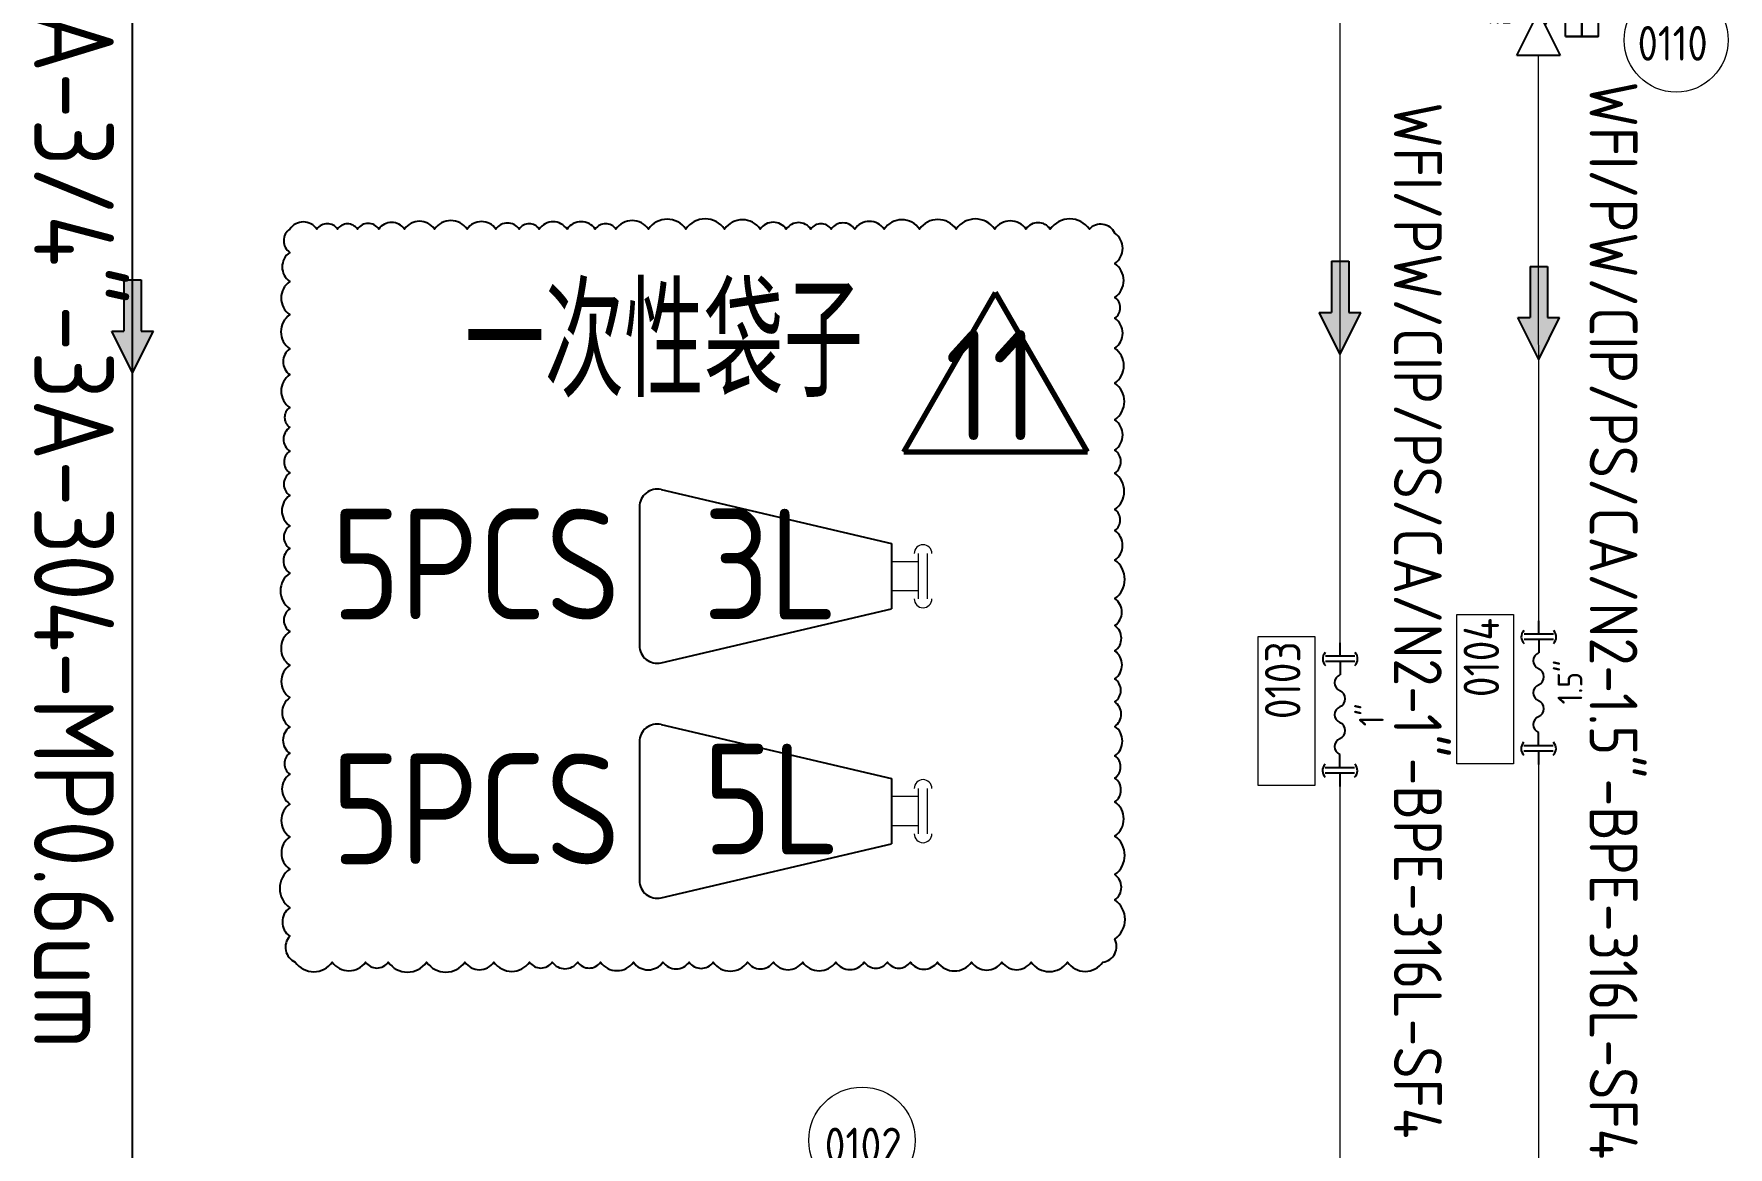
# Model space of a CAD drawing. Header units: millimetres. Extents: x -68339142 to 208, y -167 to 82456658.
# Drawn here: x -68335964 to -68335390, y 82448788 to 82449165 of the extents above; entities that cross this region are included whole.
import ezdxf

# ---------------------------------------------------------------- set-up
doc = ezdxf.new("R2010")
doc.units = ezdxf.units.MM
doc.header["$MEASUREMENT"] = 0
for name, color, linetype, lineweight in [('AM_8', 1, 'Continuous', 15), ('Modle', 161, 'Continuous', 70), ('图层01注射用水WFI', 3, 'Continuous', 5)]:
    doc.layers.add(name, color=color, linetype=linetype, lineweight=lineweight)
for name, color, linetype in [('WFI', 100, 'Continuous'), ('冷冻水出', 52, 'Continuous'), ('压缩空气', 130, 'Continuous'), ('文字', 1, 'Continuous'), ('機器', 7, 'Continuous')]:
    doc.layers.add(name, color=color, linetype=linetype)
doc.styles.get("Standard").update_dxf_attribs({"font": 'gbenor.shx', "bigfont": 'gbcbig.shx'})

# ---------------------------------------------------------------- blocks, each defined once
blk = doc.blocks.new('*U286')
at = {"color": 0}
for p, q in [((5.62, 11.25), (-5.63, 11.25)), ((-5.63, 11.25), (0, 0)), ((0, 0), (5.62, 11.25)), ((7.03, -6.33), (7.03, 6.33)), ((7.03, 6.33), (15.47, 6.33)), ((11.25, -6.33), (11.25, 6.33)), ((11.25, 6.33), (11.25, -6.33)), ((15.47, 6.33), (15.47, -6.33)), ((-5.63, -11.25), (0, 0)), ((0, 0), (5.62, -11.25)), ((2.81, 0), (11.25, 0)), ((5.62, -11.25), (-5.63, -11.25))]:
    blk.add_line(p, q, dxfattribs=at)
blk.add_lwpolyline([(7.03, -6.33), (7.03, -6.33), (15.47, -6.33), (15.47, -6.33)], close=True, dxfattribs=at)
at = {"color": 1, "linetype": 'ByBlock', "lineweight": 9}
blk.add_circle((35.73, -7.25), 13.5, dxfattribs=at)
at = {"color": 0}
blk.add_arc((-2.81, 0), 5.62, 323.1301, 36.8699, dxfattribs=at)
at = {"color": 1, "linetype": 'ByBlock', "lineweight": 9}
for tag, p, height, flags in [('YQJ_CODE', (28.02, -4.58), 9, 2), ('YQJ_ITEMID', (12.3, -9.27), 5, 1), ('YQJ_CLASS_NAME', (12.34, -15.05), 5, 1), ('品牌', (13.52, -20.57), 5, 1), ('供电电源', (13.41, -26.42), 5, 1), ('控制方式', (13.73, -33.14), 5, 1), ('输出信号类型1', (14.15, -39.41), 5, 1), ('输出信号类型2', (13.98, -46.43), 5, 1)]:
    blk.add_attdef(tag, p, '', height=height, dxfattribs=dict(at, flags=flags))
for tag, p, height in [('尺寸', (-14.09, -3.01), 6.3), ('YQJ_NO', (25.74, -12.59), 9)]:
    blk.add_attdef(tag, p, '', height=height, dxfattribs=at)
blk = doc.blocks.new('*U107')
at = {"color": 0}
for p, q in [((3.38, 0), (0, 0)), ((3.38, -3.71), (3.38, 3.71)), ((4.72, -3.71), (4.72, 3.71)), ((4.72, 0), (8.1, 0)), ((31.7, -3.76), (31.7, 3.66)), ((33.04, -3.76), (33.04, 3.66)), ((31.7, -0.05), (28.32, -0.05)), ((33.04, -0.05), (36.42, -0.05))]:
    blk.add_line(p, q, dxfattribs=at)
at = {"color": 1, "linetype": 'ByBlock', "lineweight": 9}
blk.add_lwpolyline([(38.03, 6.35), (0.23, 6.35), (0.23, 20.75), (38.03, 20.75)], close=True, dxfattribs=at)
at = {"color": 0}
for centre, radius, start, end in [((4.03, 2.09), 2.34, 46.4792, 135.7809), ((32.35, 2.04), 2.34, 46.4792, 135.7809), ((10.12, -0.84), 2.19, 22.6199, 157.3801), ((18.22, -0.84), 2.19, 22.6199, 157.3801), ((26.32, -0.84), 2.19, 22.6199, 157.3801), ((4.03, -2.09), 2.34, 224.2191, 313.5208), ((14.17, 0.84), 2.19, 202.6199, 337.3801), ((22.27, 0.84), 2.19, 202.6199, 337.3801), ((32.35, -2.14), 2.34, 224.2191, 313.5208)]:
    blk.add_arc(centre, radius, start, end, dxfattribs=at)
at = {"color": 1, "linetype": 'ByBlock', "lineweight": 9}
for tag, p, height, flags in [('YQJ_CODE', (0.71, 10.15), 9, 2), ('YQJ_ITEMID', (27.59, -18.03), 5, 1), ('YQJ_CLASS_NAME', (28.04, -23.51), 5, 1)]:
    blk.add_attdef(tag, p, '', height=height, dxfattribs=dict(at, flags=flags))
for tag, p, height in [('YQJ_NO', (17.08, 10.01), 9), ('尺寸', (15.28, -11.11), 6.3)]:
    blk.add_attdef(tag, p, '', height=height, dxfattribs=at)
blk = doc.blocks.new('KGJK')
at = {"layer": 'AM_8'}
blk.add_hatch(color=256, dxfattribs=at).paths.add_polyline_path([(5848.81, -1050.61), (5848.81, -1052.35), (5853.94, -1052.35), (5853.94, -1053.56), (5858.11, -1051.48), (5853.94, -1049.39), (5853.94, -1050.61)])
at = {"layer": '文字'}
for p, q in [((5858.11, -1051.48), (5853.94, -1049.39)), ((5853.94, -1049.39), (5853.94, -1050.61)), ((5848.81, -1050.61), (5848.81, -1052.35)), ((5848.81, -1050.61), (5853.94, -1050.61)), ((5858.11, -1051.48), (5853.94, -1053.56)), ((5848.81, -1052.35), (5853.94, -1052.35)), ((5853.94, -1052.35), (5853.94, -1053.56))]:
    blk.add_line(p, q, dxfattribs=at)
blk = doc.blocks.new('*U299')
at = {"color": 7, "linetype": 'ByBlock', "lineweight": 9}
for p, q in [((-2.17, 27.23), (2.2, 22.87)), ((0, 13.74), (0, 29.42)), ((11.94, 13.74), (11.94, 29.39)), ((11.94, 29.39), (17.83, 29.39)), ((17.83, 29.39), (17.83, 15.59)), ((-2.17, 24.72), (2.2, 20.35)), ((-2.17, 21.78), (2.2, 17.41)), ((0, 13.74), (8.01, 18.55)), ((8.01, 18.55), (8.01, 8.93)), ((0, 13.74), (-4.81, 5.72)), ((8.01, 8.93), (0, 13.74)), ((4.81, 5.72), (0, 13.74)), ((8.01, 13.74), (11.94, 13.74)), ((-4.88, 5.72), (4.88, 5.72)), ((-4.81, 5.72), (4.81, 5.72)), ((4.88, 3.77), (-4.88, 3.77)), ((-4.88, 3.77), (4.88, 3.77)), ((0, 3.77), (0, 0))]:
    blk.add_line(p, q, dxfattribs=at)
at = {"color": 1, "linetype": 'ByBlock', "lineweight": 9}
blk.add_circle((-11.43, 46.78), 13.5, dxfattribs=at)
at = {"color": 7, "linetype": 'ByBlock', "lineweight": 9}
for centre, start, end in [((-4.88, 4.75), 90, 270), ((4.88, 4.75), 270, 90)]:
    blk.add_arc(centre, 1.91, start, end, dxfattribs=at)
at = {"color": 1, "linetype": 'ByBlock', "lineweight": 9}
for tag, p, height, flags in [('YQJ_CODE', (-20.14, 49.35), 9, 2), ('YQJ_ITEMID', (12.3, -9.27), 5, 1), ('YQJ_CLASS_NAME', (12.34, -15.05), 5, 1), ('品牌', (13.52, -20.57), 5, 1), ('供电电源', (13.41, -26.42), 5, 1), ('控制方式', (13.73, -33.14), 5, 1), ('输出信号类型1', (14.15, -39.41), 5, 1), ('输出信号类型2', (13.98, -46.43), 5, 1)]:
    blk.add_attdef(tag, p, '', height=height, dxfattribs=dict(at, flags=flags))
for tag, p, height in [('YQJ_NO', (-20.9, 41.01), 9), ('尺寸', (-3.91, -23.23), 6.3)]:
    blk.add_attdef(tag, p, '', height=height, dxfattribs=at)

msp = doc.modelspace()

# ---------------------------------------------------------------- linework, layer by layer
for p, q in [((-68335751.21866, 82449010.2759), (-68335673.22165, 82448992.03143)), ((-68335758.58525, 82449004.43361), (-68335758.58525, 82448957.48236)), ((-68335673.22165, 82448992.03143), (-68335673.22165, 82448969.88454)), ((-68335751.21866, 82448951.64006), (-68335673.22165, 82448969.88454)), ((-68335751.21866, 82448930.72351), (-68335673.22165, 82448912.47903)), ((-68335758.58525, 82448924.88121), (-68335758.58525, 82448877.92996)), ((-68335673.22165, 82448912.47903), (-68335673.22165, 82448890.33214)), ((-68335751.21866, 82448872.08766), (-68335673.22165, 82448890.33214))]:
    msp.add_line(p, q)
at = {"linetype": 'ByBlock', "lineweight": 5}
for p, q in [((-68335664.01358, 82448973.29224), (-68335664.01358, 82448988.62373)), ((-68335660.94728, 82448973.29224), (-68335660.94728, 82448988.62373)), ((-68335664.01358, 82448985.87103), (-68335673.22165, 82448985.87103)), ((-68335664.01358, 82448976.04493), (-68335673.22165, 82448976.04493)), ((-68335664.01358, 82448893.73984), (-68335664.01358, 82448909.07133)), ((-68335660.94728, 82448893.73984), (-68335660.94728, 82448909.07133)), ((-68335664.01358, 82448906.31864), (-68335673.22165, 82448906.31864)), ((-68335664.01358, 82448896.49253), (-68335673.22165, 82448896.49253))]:
    msp.add_line(p, q, dxfattribs=at)
msp.add_lwpolyline([(-68335877.05369, 82449098.5168, 0.52056705), (-68335877.05369, 82449090.61372, 0.52056705), (-68335877.05369, 82449080.76092, 0.52056705), (-68335877.05369, 82449069.53683, 0.52056705), (-68335877.05369, 82449057.95851, 0.52056705), (-68335877.05369, 82449049.23673, 0.52056705), (-68335877.05369, 82449038.06451, 0.52056705), (-68335877.05369, 82449031.38381, 0.52056705), (-68335877.05369, 82449023.31349, 0.52056705), (-68335877.05369, 82449015.97399, 0.52056705), (-68335877.05369, 82449008.30917, 0.52056705), (-68335877.05369, 82448998.02769, 0.52056705), (-68335877.05369, 82448990.3478, 0.52056705), (-68335877.05369, 82448982.01788, 0.52056705), (-68335877.05369, 82448969.94598, 0.52056705), (-68335877.05369, 82448962.19428, 0.52056705), (-68335877.05369, 82448950.80904, 0.52056705), (-68335877.05369, 82448939.84598, 0.52056705), (-68335877.05369, 82448929.87477, 0.52056705), (-68335877.05369, 82448921.01667, 0.52056705), (-68335877.05369, 82448913.96628, 0.52056705), (-68335877.05369, 82448903.81562, 0.52056705), (-68335877.05369, 82448892.70546, 0.52056705), (-68335877.05369, 82448881.79326, 0.52056705), (-68335877.05369, 82448868.70916, 0.52056705), (-68335877.05369, 82448859.06572, 0.52056705), (-68335875.18375, 82448850.28999, 0.52056705), (-68335862.63718, 82448850.28999, 0.52056705), (-68335851.36426, 82448850.28999, 0.52056705), (-68335843.67461, 82448850.28999, 0.52056705), (-68335830.67047, 82448850.28999, 0.52056705), (-68335817.69664, 82448850.28999, 0.52056705), (-68335807.85503, 82448850.28999, 0.52056705), (-68335795.82627, 82448850.28999, 0.52056705), (-68335788.09674, 82448850.28999, 0.52056705), (-68335779.49439, 82448850.28999, 0.52056705), (-68335771.72315, 82448850.28999, 0.52056705), (-68335760.62581, 82448850.28999, 0.52056705), (-68335750.58888, 82448850.28999, 0.52056705), (-68335741.70555, 82448850.28999, 0.52056705), (-68335733.61306, 82448850.28999, 0.52056705), (-68335721.95967, 82448850.28999, 0.52056705), (-68335713.18967, 82448850.28999, 0.52056705), (-68335703.25874, 82448850.28999, 0.52056705), (-68335692.06862, 82448850.28999, 0.52056705), (-68335682.37391, 82448850.28999, 0.52056705), (-68335674.56076, 82448850.28999, 0.52056705), (-68335666.76919, 82448850.28999, 0.52056705), (-68335657.60733, 82448850.28999, 0.52056705), (-68335646.05933, 82448850.28999, 0.52056705), (-68335635.73349, 82448850.28999, 0.52056705), (-68335625.83003, 82448850.28999, 0.52056705), (-68335613.55467, 82448850.28999, 0.52056705), (-68335601.55479, 82448850.28999, 0.52056705), (-68335597.49816, 82448858.08024, 0.52056705), (-68335597.49816, 82448871.36698, 0.52056705), (-68335597.49816, 82448879.92803, 0.52056705), (-68335597.49816, 82448892.94418, 0.52056705), (-68335597.49816, 82448904.58292, 0.52056705), (-68335597.49816, 82448912.59118, 0.52056705), (-68335597.49816, 82448920.17808, 0.52056705), (-68335597.49816, 82448930.09802, 0.52056705), (-68335597.49816, 82448938.41472, 0.52056705), (-68335597.49816, 82448946.20955, 0.52056705), (-68335597.49816, 82448955.66215, 0.52056705), (-68335597.49816, 82448964.23745, 0.52056705), (-68335597.49816, 82448973.37571, 0.52056705), (-68335597.49816, 82448986.37822, 0.52056705), (-68335597.49816, 82448996.42552, 0.52056705), (-68335597.49816, 82449003.53674, 0.52056705), (-68335597.49816, 82449015.8591, 0.52056705), (-68335597.49816, 82449023.6757, 0.52056705), (-68335597.49816, 82449033.95556, 0.52056705), (-68335597.49816, 82449046.35747, 0.52056705), (-68335597.49816, 82449058.13904, 0.52056705), (-68335597.49816, 82449068.36803, 0.52056705), (-68335597.49816, 82449075.35453, 0.52056705), (-68335597.49816, 82449086.8596, 0.52056705), (-68335597.49816, 82449097.16346, 0.52056705), (-68335606.13719, 82449098.5168, 0.52056705), (-68335619.36697, 82449098.5168, 0.52056705), (-68335627.63891, 82449098.5168, 0.52056705), (-68335638.19648, 82449098.5168, 0.52056705), (-68335651.29787, 82449098.5168, 0.52056705), (-68335663.65462, 82449098.5168, 0.52056705), (-68335675.6547, 82449098.5168, 0.52056705), (-68335685.62123, 82449098.5168, 0.52056705), (-68335693.62562, 82449098.5168, 0.52056705), (-68335700.49025, 82449098.5168, 0.52056705), (-68335708.82852, 82449098.5168, 0.52056705), (-68335717.65407, 82449098.5168, 0.52056705), (-68335729.74224, 82449098.5168, 0.52056705), (-68335742.85442, 82449098.5168, 0.52056705), (-68335755.50963, 82449098.5168, 0.52056705), (-68335766.5439, 82449098.5168, 0.52056705), (-68335773.52206, 82449098.5168, 0.52056705), (-68335783.1065, 82449098.5168, 0.52056705), (-68335792.51271, 82449098.5168, 0.52056705), (-68335799.3338, 82449098.5168, 0.52056705), (-68335807.197, 82449098.5168, 0.52056705), (-68335816.95295, 82449098.5168, 0.52056705), (-68335828.00228, 82449098.5168, 0.52056705), (-68335838.1739, 82449098.5168, 0.52056705), (-68335846.89039, 82449098.5168, 0.52056705), (-68335854.14749, 82449098.5168, 0.52056705), (-68335860.85688, 82449098.5168, 0.52056705), (-68335867.85071, 82449098.5168, 0.52056705)], format="xyb", close=True)
for centre, start, end in [((-68335752.58525, 82449004.43361), 76.83450919, 180), ((-68335752.58525, 82448957.48236), 180, 283.16549081), ((-68335752.58525, 82448924.88121), 76.83450919, 180), ((-68335752.58525, 82448877.92996), 180, 283.16549081)]:
    msp.add_arc(centre, 6, start, end)
for centre, start, end in [((-68335662.48043, 82448988.62373), 0, 180), ((-68335662.48043, 82448973.29224), 180, 0), ((-68335662.48043, 82448909.07133), 0, 180), ((-68335662.48043, 82448893.73984), 180, 0)]:
    msp.add_arc(centre, 3.00222, start, end, dxfattribs=at)
at = {"layer": 'Modle'}
for p, q in [((-68335668.98349, 82449023.12789), (-68335637.87764, 82449077.00479)), ((-68335606.7718, 82449023.12789), (-68335637.87764, 82449077.00479)), ((-68335668.98349, 82449023.12789), (-68335606.7718, 82449023.12789))]:
    msp.add_line(p, q, dxfattribs=at)
at = {"layer": 'WFI', "color": 3, "lineweight": 9}
for p, q in [((-68335521.16023, 82448953.87509), (-68335521.16023, 82449202.39255)), ((-68335453.88219, 82448961.31645), (-68335453.905, 82449157.27964)), ((-68335453.85604, 82448736.66109), (-68335453.87758, 82448921.69802)), ((-68335521.16023, 82448736.66109), (-68335521.16023, 82448914.25665))]:
    msp.add_line(p, q, dxfattribs=at)
at = {"layer": '压缩空气'}
msp.add_line((-68335930.31951, 82448673.22127), (-68335930.31951, 82449361.82908), dxfattribs=at)

# ---------------------------------------------------------------- block references
ref = msp.add_blockref('*U286', (-68335453.925, 82449171.95542), dxfattribs=dict(xscale=1.304513100000001, yscale=1.304513100000001, zscale=1.304513100000001))
ref.add_attrib('YQJ_NO', '0110', (-68335420.34761, 82449155.53266), dxfattribs={"color": 1, "linetype": 'ByBlock', "lineweight": 9, "height": 11.740618})
ref.add_attrib('尺寸', '1.5"', (-68335472.31077, 82449168.02935), dxfattribs={"color": 1, "linetype": 'ByBlock', "lineweight": 9, "height": 8.218433})
ref = msp.add_blockref('*U107', (-68335453.92503, 82448917.18124), dxfattribs=dict(xscale=1.33595186571, yscale=1.33595186571, zscale=1.33595186571, rotation=90))
ref.add_attrib('YQJ_NO', '0104', (-68335467.30361, 82448939.99423), dxfattribs={"color": 1, "linetype": 'ByBlock', "lineweight": 9, "height": 12.023567, "rotation": 90})
ref.add_attrib('尺寸', '1.5"', (-68335439.07905, 82448937.5881), dxfattribs={"color": 1, "linetype": 'ByBlock', "lineweight": 9, "height": 8.416497, "rotation": 90})
ref = msp.add_blockref('*U107', (-68335521.22696, 82448909.73987), dxfattribs=dict(xscale=1.33595186571, yscale=1.33595186571, zscale=1.33595186571, rotation=90))
ref.add_attrib('YQJ_NO', '0103', (-68335534.60555, 82448932.55287), dxfattribs={"color": 1, "linetype": 'ByBlock', "lineweight": 9, "height": 12.023567, "rotation": 90})
ref.add_attrib('尺寸', '1"', (-68335506.38099, 82448930.14673), dxfattribs={"color": 1, "linetype": 'ByBlock', "lineweight": 9, "height": 8.416497, "rotation": 90})
at = {"layer": '冷冻水出', "lineweight": 9}
ref = msp.add_blockref('*U299', (-68335667.8794, 82448727.43055), dxfattribs=dict(at, xscale=1.33595186571, yscale=1.33595186571, zscale=1.33595186571))
ref.add_attrib('YQJ_NO', '0102', (-68335695.80131, 82448782.21644), dxfattribs={"layer": '0', "color": 1, "linetype": 'ByBlock', "lineweight": 9, "height": 12.023567})
at = {"layer": '機器', "lineweight": 9, "xscale": -3.384651308526882, "yscale": 3.384651308526882, "zscale": 3.384651308526882, "rotation": 90}
for p in [(-68339080.04542, 82468883.79446), (-68339012.76733, 82468882.05919), (-68339489.2047, 82468877.52235)]:
    msp.add_blockref('KGJK', p, dxfattribs=at)

# ---------------------------------------------------------------- texts
at = {"color": 2, "char_height": 37.5, "width": 738.3016329, "attachment_point": 1}
for s, insert in [('一次性袋子', (-68335817.7526, 82449079.14832)), ('5PCS', (-68335862.8404, 82449003.80983)), ('3L', (-68335736.94903, 82449003.80983)), ('5PCS', (-68335862.8404, 82448920.93162)), ('5L', (-68335736.94903, 82448924.25743))]:
    msp.add_mtext(s, dxfattribs=dict(at, insert=insert))
at = {"layer": 'Modle'}
msp.add_text('11', height=37.290802, dxfattribs=at).set_placement((-68335655.08793, 82449026.97935))
at = {"layer": '压缩空气', "insert": (-68335950.22461, 82449004.84532), "char_height": 26.99268, "attachment_point": 5, "rotation": 270}
msp.add_mtext('CA-3/4"-3A-304-MP0.6um', dxfattribs=at)
at = {"layer": '图层01注射用水WFI', "color": 3, "lineweight": 9, "char_height": 16.195608, "attachment_point": 5, "rotation": 270}
for s, insert in [('WFI/PW/CIP/PS/CA/N2-1.5"-BPE-316L-SF4', (-68335428.5527, 82448966.02231)), ('WFI/PW/CIP/PS/CA/N2-1"-BPE-316L-SF4', (-68335494.86564, 82448966.02231))]:
    msp.add_mtext(s, dxfattribs=dict(at, insert=insert))

doc.saveas('drawing.dxf')
